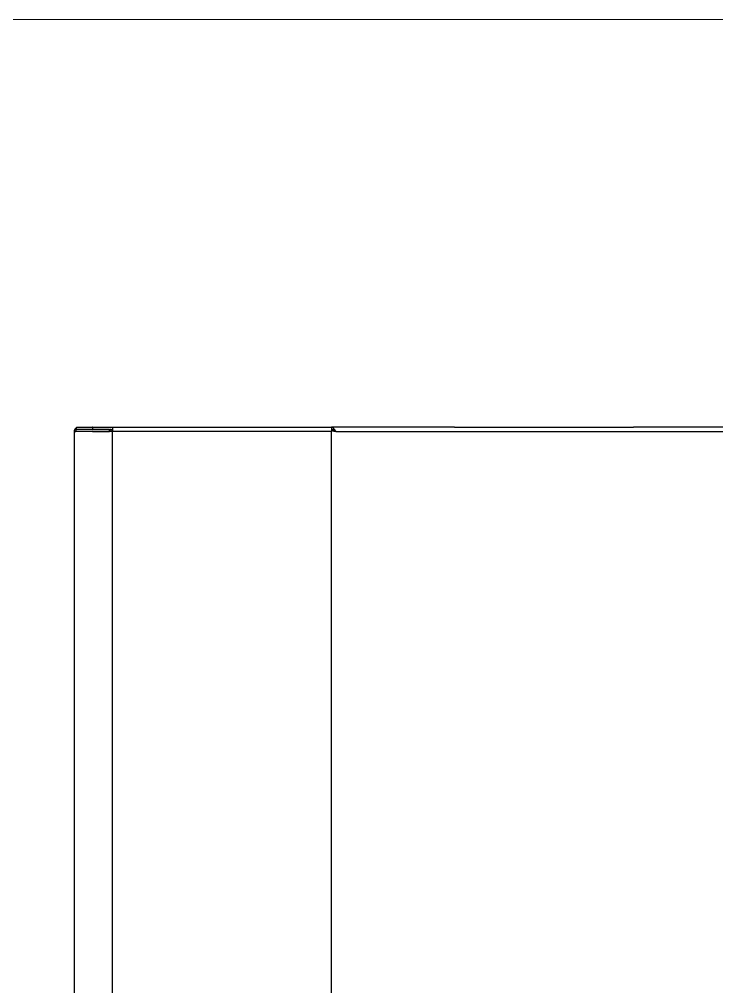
# Model space of a CAD drawing. Header units: millimetres. Extents: x -1421 to 3505, y -683 to 2759.
# Drawn here: x 1006 to 1630, y 1894 to 2759 of the extents above; entities that cross this region are included whole.
import ezdxf

# ---------------------------------------------------------------- set-up
doc = ezdxf.new("R2010")
doc.units = ezdxf.units.MM
doc.header["$MEASUREMENT"] = 0
doc.layers.add('Domyślny', color=7, linetype='Continuous', true_color=0x000000)
doc.layers.add('Utwórz2D linie widoczne', color=7, linetype='Continuous', true_color=0x000000)

msp = doc.modelspace()

# ---------------------------------------------------------------- linework, layer by layer
at = {"layer": 'Domyślny', "color": 18, "lineweight": 15, "true_color": 0x000000}
msp.add_line((3500.45, 2758.64), (-1420.72, 2758.64), dxfattribs=at)
at = {"layer": 'Domyślny'}
for p, q in [((1089.73, 1428.6), (1089.73, 2390)), ((1289.42, 2390), (1821.83, 2390))]:
    msp.add_line(p, q, dxfattribs=at)
at = {"layer": 'Utwórz2D linie widoczne'}
for p, q in [((1055.63, 2390.26), (1055.65, 2390.39)), ((1055.63, 2390.13), (1055.63, 2390.26)), ((1055.63, 2390), (1055.63, 2390.13)), ((1055.63, 2335.8), (1055.63, 2390)), ((1055.63, 2390), (1056.74, 2390)), ((1055.65, 2390.39), (1055.66, 2390.52)), ((1055.66, 2390.52), (1055.68, 2390.65)), ((1055.68, 2390.65), (1055.71, 2390.77)), ((1055.71, 2390.77), (1055.73, 2390.9)), ((1055.73, 2390.9), (1055.77, 2391.03)), ((1055.77, 2391.03), (1055.8, 2391.15)), ((1055.8, 2391.15), (1055.85, 2391.27)), ((1055.85, 2391.27), (1055.89, 2391.4)), ((1055.89, 2391.4), (1055.94, 2391.52)), ((1055.94, 2391.52), (1056, 2391.63)), ((1056, 2391.63), (1056.05, 2391.75)), ((1056.05, 2391.75), (1056.11, 2391.86)), ((1056.11, 2391.86), (1056.18, 2391.98)), ((1056.18, 2391.98), (1056.25, 2392.09)), ((1056.25, 2392.09), (1056.32, 2392.19)), ((1056.32, 2392.19), (1056.4, 2392.3)), ((1056.4, 2392.3), (1056.48, 2392.4)), ((1056.48, 2392.4), (1056.56, 2392.5)), ((1056.56, 2392.5), (1056.65, 2392.6)), ((1056.65, 2392.6), (1056.74, 2392.69)), ((1056.74, 2390.94), (1056.73, 2390.91)), ((1056.73, 2390.91), (1056.73, 2390.88)), ((1056.73, 2390.88), (1056.73, 2390.85)), ((1056.73, 2390.85), (1056.73, 2390.82)), ((1056.73, 2390.82), (1056.73, 2390.79)), ((1056.73, 2390.79), (1056.73, 2390.76)), ((1056.73, 2390.76), (1056.74, 2390.73)), ((1056.74, 2392.69), (1056.83, 2392.78)), ((1056.75, 2391), (1056.74, 2390.97)), ((1056.74, 2390.97), (1056.74, 2390.94)), ((1056.74, 2390.73), (1056.74, 2390.7)), ((1056.74, 2390), (1056.74, 2390.7)), ((1071.89, 2390), (1056.74, 2390)), ((1056.76, 2391.03), (1056.75, 2391)), ((1056.77, 2391.09), (1056.76, 2391.06)), ((1056.76, 2391.06), (1056.76, 2391.03)), ((1056.78, 2391.12), (1056.77, 2391.09)), ((1056.79, 2391.15), (1056.78, 2391.12)), ((1056.8, 2391.18), (1056.79, 2391.15)), ((1056.82, 2391.21), (1056.8, 2391.18)), ((1056.83, 2391.24), (1056.82, 2391.21)), ((1056.83, 2392.78), (1056.93, 2392.87)), ((1056.84, 2391.26), (1056.83, 2391.24)), ((1056.86, 2391.29), (1056.84, 2391.26)), ((1056.88, 2391.31), (1056.86, 2391.29)), ((1056.89, 2391.34), (1056.88, 2391.31)), ((1056.91, 2391.36), (1056.89, 2391.34)), ((1056.93, 2391.39), (1056.91, 2391.36)), ((1056.93, 2392.87), (1057.03, 2392.95)), ((1056.95, 2391.41), (1056.93, 2391.39)), ((1056.97, 2391.44), (1056.95, 2391.41)), ((1056.99, 2391.46), (1056.97, 2391.44)), ((1057.01, 2391.48), (1056.99, 2391.46)), ((1057.04, 2391.5), (1057.01, 2391.48)), ((1057.03, 2392.95), (1057.13, 2393.03)), ((1057.06, 2391.52), (1057.04, 2391.5)), ((1057.09, 2391.54), (1057.06, 2391.52)), ((1057.11, 2391.56), (1057.09, 2391.54)), ((1057.14, 2391.57), (1057.11, 2391.56)), ((1057.13, 2393.03), (1057.24, 2393.11)), ((1057.16, 2391.59), (1057.14, 2391.57)), ((1057.19, 2391.6), (1057.16, 2391.59)), ((1057.22, 2391.62), (1057.19, 2391.6)), ((1057.24, 2391.63), (1057.22, 2391.62)), ((1057.24, 2393.11), (1057.35, 2393.18)), ((1057.27, 2391.65), (1057.24, 2391.63)), ((1057.3, 2391.66), (1057.27, 2391.65)), ((1057.33, 2391.67), (1057.3, 2391.66)), ((1057.36, 2391.68), (1057.33, 2391.67)), ((1057.35, 2393.18), (1057.46, 2393.25)), ((1057.39, 2391.69), (1057.36, 2391.68)), ((1057.42, 2391.69), (1057.39, 2391.69)), ((1057.45, 2391.7), (1057.42, 2391.69)), ((1086.33, 2391.7), (1057.45, 2391.7)), ((1057.46, 2393.25), (1057.57, 2393.31)), ((1057.57, 2391.8), (1057.57, 2393.8)), ((1057.57, 2393.8), (1058.15, 2393.8)), ((1058.15, 2391.8), (1057.57, 2391.8)), ((1058.15, 2393.8), (1071.75, 2393.8)), ((1071.75, 2391.8), (1058.15, 2391.8)), ((1058.89, 2391.72), (1058.83, 2391.7)), ((1058.95, 2391.74), (1058.89, 2391.72)), ((1059.01, 2391.75), (1058.95, 2391.74)), ((1059.07, 2391.76), (1059.01, 2391.75)), ((1059.13, 2391.77), (1059.07, 2391.76)), ((1059.19, 2391.78), (1059.13, 2391.77)), ((1059.25, 2391.79), (1059.19, 2391.78)), ((1059.31, 2391.8), (1059.25, 2391.79)), ((1059.37, 2391.8), (1059.31, 2391.8)), ((1059.43, 2391.8), (1059.37, 2391.8)), ((1072.03, 2393.8), (1071.75, 2393.8)), ((1071.75, 2393.8), (1071.75, 2391.8)), ((1071.75, 2391.8), (1072.03, 2391.8)), ((1071.89, 2390), (1087.04, 2390)), ((1072.03, 2393.8), (1085.63, 2393.8)), ((1072.03, 2391.8), (1072.03, 2393.8)), ((1072.03, 2391.8), (1085.63, 2391.8)), ((1085.63, 2393.8), (1087.04, 2393.8)), ((1085.63, 2391.8), (1087.04, 2391.8)), ((1086.36, 2391.69), (1086.33, 2391.7)), ((1086.36, 2391.7), (1087.75, 2391.7)), ((1086.39, 2391.69), (1086.36, 2391.69)), ((1086.42, 2391.68), (1086.39, 2391.69)), ((1086.45, 2391.67), (1086.42, 2391.68)), ((1086.48, 2391.66), (1086.45, 2391.67)), ((1086.51, 2391.65), (1086.48, 2391.66)), ((1086.54, 2391.63), (1086.51, 2391.65)), ((1086.56, 2391.62), (1086.54, 2391.63)), ((1086.59, 2391.6), (1086.56, 2391.62)), ((1086.62, 2391.59), (1086.59, 2391.6)), ((1086.64, 2391.57), (1086.62, 2391.59)), ((1086.67, 2391.56), (1086.64, 2391.57)), ((1086.69, 2391.54), (1086.67, 2391.56)), ((1086.72, 2391.52), (1086.69, 2391.54)), ((1086.74, 2391.5), (1086.72, 2391.52)), ((1086.76, 2391.48), (1086.74, 2391.5)), ((1086.79, 2391.46), (1086.76, 2391.48)), ((1086.81, 2391.44), (1086.79, 2391.46)), ((1086.83, 2391.41), (1086.81, 2391.44)), ((1086.83, 2391.8), (1086.89, 2391.8)), ((1086.85, 2391.39), (1086.83, 2391.41)), ((1086.91, 2391.8), (1086.85, 2391.8)), ((1086.87, 2391.36), (1086.85, 2391.39)), ((1086.88, 2391.34), (1086.87, 2391.36)), ((1086.9, 2391.31), (1086.88, 2391.34)), ((1086.89, 2391.8), (1086.95, 2391.8)), ((1086.92, 2391.29), (1086.9, 2391.31)), ((1086.93, 2391.26), (1086.92, 2391.29)), ((1086.95, 2391.24), (1086.93, 2391.26)), ((1086.95, 2391.8), (1087.01, 2391.79)), ((1086.96, 2391.21), (1086.95, 2391.24)), ((1086.97, 2391.18), (1086.96, 2391.21)), ((1086.99, 2391.15), (1086.97, 2391.18)), ((1087, 2391.12), (1086.99, 2391.15)), ((1087.01, 2391.09), (1087, 2391.12)), ((1087.01, 2391.79), (1087.07, 2391.78)), ((1087.02, 2391.06), (1087.01, 2391.09)), ((1087.02, 2391.03), (1087.02, 2391.06)), ((1087.03, 2391), (1087.02, 2391.03)), ((1087.04, 2390.97), (1087.03, 2391)), ((1087.04, 2393.8), (1088.45, 2393.8)), ((1088.45, 2391.8), (1087.04, 2391.8)), ((1087.04, 2390.94), (1087.04, 2390.97)), ((1087.04, 2390.91), (1087.04, 2390.94)), ((1087.05, 2390.88), (1087.04, 2390.91)), ((1087.04, 2390.73), (1087.05, 2390.76)), ((1087.04, 2390.7), (1087.04, 2390.73)), ((1087.04, 2390.7), (1087.04, 2390)), ((1089.73, 2390), (1087.04, 2390)), ((1087.05, 2390.85), (1087.05, 2390.88)), ((1087.05, 2390.82), (1087.05, 2390.85)), ((1087.05, 2390.79), (1087.05, 2390.82)), ((1087.05, 2390.76), (1087.05, 2390.79)), ((1087.07, 2391.78), (1087.13, 2391.77)), ((1087.13, 2391.77), (1087.19, 2391.76)), ((1087.19, 2391.76), (1087.24, 2391.75)), ((1087.24, 2391.75), (1087.3, 2391.74)), ((1087.3, 2391.74), (1087.36, 2391.72)), ((1087.36, 2391.72), (1087.42, 2391.7)), ((1087.78, 2391.69), (1087.75, 2391.7)), ((1087.81, 2391.69), (1087.78, 2391.69)), ((1087.84, 2391.68), (1087.81, 2391.69)), ((1087.87, 2391.67), (1087.84, 2391.68)), ((1087.89, 2391.66), (1087.87, 2391.67)), ((1087.92, 2391.65), (1087.89, 2391.66)), ((1087.95, 2391.63), (1087.92, 2391.65)), ((1087.98, 2391.62), (1087.95, 2391.63)), ((1088, 2391.6), (1087.98, 2391.62)), ((1088.03, 2391.59), (1088, 2391.6)), ((1088.06, 2391.57), (1088.03, 2391.59)), ((1088.08, 2391.56), (1088.06, 2391.57)), ((1088.11, 2391.54), (1088.08, 2391.56)), ((1088.13, 2391.52), (1088.11, 2391.54)), ((1088.16, 2391.5), (1088.13, 2391.52)), ((1088.18, 2391.48), (1088.16, 2391.5)), ((1088.2, 2391.46), (1088.18, 2391.48)), ((1088.22, 2391.44), (1088.2, 2391.46)), ((1088.24, 2391.41), (1088.22, 2391.44)), ((1088.26, 2391.39), (1088.24, 2391.41)), ((1088.28, 2391.36), (1088.26, 2391.39)), ((1088.3, 2391.34), (1088.28, 2391.36)), ((1088.32, 2391.31), (1088.3, 2391.34)), ((1088.33, 2391.29), (1088.32, 2391.31)), ((1088.35, 2391.26), (1088.33, 2391.29)), ((1088.36, 2391.24), (1088.35, 2391.26)), ((1088.38, 2391.21), (1088.36, 2391.24)), ((1088.39, 2391.18), (1088.38, 2391.21)), ((1088.4, 2391.15), (1088.39, 2391.18)), ((1088.41, 2391.12), (1088.4, 2391.15)), ((1088.42, 2391.09), (1088.41, 2391.12)), ((1088.43, 2391.06), (1088.42, 2391.09)), ((1088.44, 2391.03), (1088.43, 2391.06)), ((1088.44, 2391), (1088.44, 2391.03)), ((1088.45, 2390.97), (1088.44, 2391)), ((1088.45, 2393.8), (1089.73, 2393.8)), ((1088.45, 2391.8), (1089.73, 2391.8)), ((1088.45, 2390.94), (1088.45, 2390.97)), ((1088.46, 2390.91), (1088.45, 2390.94)), ((1088.45, 2390.77), (1088.48, 2390.72)), ((1088.45, 2390.7), (1088.46, 2390.73)), ((1088.45, 2390), (1088.45, 2390.7)), ((1088.46, 2390.88), (1088.46, 2390.91)), ((1088.46, 2390.85), (1088.46, 2390.88)), ((1088.46, 2390.82), (1088.46, 2390.85)), ((1088.46, 2390.79), (1088.46, 2390.82)), ((1088.46, 2390.76), (1088.46, 2390.79)), ((1088.46, 2390.73), (1088.46, 2390.76)), ((1088.48, 2390.72), (1088.5, 2390.66)), ((1088.5, 2390.66), (1088.52, 2390.6)), ((1088.52, 2390.6), (1088.54, 2390.54)), ((1088.54, 2390.54), (1088.56, 2390.48)), ((1088.56, 2390.48), (1088.58, 2390.42)), ((1088.58, 2390.42), (1088.59, 2390.37)), ((1088.59, 2390.37), (1088.6, 2390.3)), ((1088.6, 2390.3), (1088.61, 2390.24)), ((1088.61, 2390.24), (1088.62, 2390.18)), ((1088.62, 2390.18), (1088.62, 2390.12)), ((1088.62, 2390.12), (1088.62, 2390.06)), ((1088.62, 2390.06), (1088.63, 2390)), ((1089.73, 2393.8), (1285.62, 2393.8)), ((1089.73, 2393.8), (1089.73, 2390)), ((1281.82, 2390), (1089.73, 2390)), ((1285.62, 2390), (1281.82, 2390)), ((1285.68, 2393.8), (1285.62, 2393.8)), ((1285.62, 2393.8), (1285.62, 2390)), ((1285.62, 2391.8), (1285.76, 2391.79)), ((1287.04, 2391.5), (1285.62, 2391.5)), ((1285.62, 2391.48), (1285.62, 2391.47)), ((1285.62, 2391.47), (1285.63, 2391.47)), ((1285.62, 2335.8), (1285.62, 2390)), ((1285.63, 2391.47), (1285.63, 2391.46)), ((1285.63, 2391.46), (1285.63, 2391.46)), ((1285.63, 2391.46), (1285.63, 2391.45)), ((1285.63, 2391.45), (1285.63, 2391.45)), ((1285.63, 2391.45), (1285.63, 2391.44)), ((1285.63, 2391.44), (1285.63, 2391.43)), ((1285.63, 2391.43), (1285.64, 2391.42)), ((1285.64, 2391.42), (1285.64, 2391.41)), ((1285.64, 2391.41), (1285.64, 2391.41)), ((1285.64, 2391.41), (1285.64, 2391.4)), ((1285.64, 2391.4), (1285.65, 2391.39)), ((1285.65, 2391.39), (1285.65, 2391.39)), ((1285.65, 2391.39), (1285.65, 2391.38)), ((1285.65, 2391.38), (1285.65, 2391.38)), ((1285.65, 2391.38), (1285.66, 2391.37)), ((1285.66, 2391.37), (1285.66, 2391.37)), ((1285.66, 2391.37), (1285.66, 2391.36)), ((1285.66, 2391.36), (1285.67, 2391.35)), ((1285.67, 2391.35), (1285.68, 2391.34)), ((1395.62, 2393.8), (1285.68, 2393.8)), ((1285.73, 2393.8), (1285.68, 2393.8)), ((1285.68, 2391.34), (1285.68, 2391.33)), ((1285.68, 2391.33), (1285.69, 2391.32)), ((1285.69, 2391.32), (1285.7, 2391.31)), ((1285.7, 2391.31), (1285.71, 2391.3)), ((1285.71, 2391.3), (1285.71, 2391.29)), ((1285.71, 2391.29), (1285.72, 2391.28)), ((1285.72, 2391.28), (1285.73, 2391.27)), ((1285.78, 2393.79), (1285.73, 2393.8)), ((1285.73, 2391.27), (1285.74, 2391.26)), ((1285.74, 2391.26), (1285.75, 2391.25)), ((1285.75, 2391.25), (1285.77, 2391.24)), ((1285.76, 2391.79), (1285.9, 2391.78)), ((1285.77, 2391.24), (1285.78, 2391.22)), ((1285.84, 2393.79), (1285.78, 2393.79)), ((1285.78, 2391.22), (1285.79, 2391.21)), ((1285.79, 2391.21), (1285.81, 2391.2)), ((1285.81, 2391.2), (1285.83, 2391.18)), ((1285.83, 2391.18), (1285.86, 2391.16)), ((1285.89, 2393.78), (1285.84, 2393.79)), ((1285.86, 2391.16), (1285.89, 2391.14)), ((1285.94, 2393.77), (1285.89, 2393.78)), ((1285.89, 2391.14), (1285.93, 2391.11)), ((1285.9, 2391.78), (1286.04, 2391.77)), ((1285.93, 2391.11), (1285.96, 2391.09)), ((1285.99, 2393.76), (1285.94, 2393.77)), ((1285.96, 2391.09), (1286, 2391.07)), ((1286.05, 2393.74), (1285.99, 2393.76)), ((1286, 2391.07), (1286.04, 2391.05)), ((1286.04, 2391.77), (1286.18, 2391.74)), ((1286.04, 2391.05), (1286.07, 2391.03)), ((1286.1, 2393.73), (1286.05, 2393.74)), ((1286.07, 2391.03), (1286.14, 2390.99)), ((1286.1, 2393.73), (1286.16, 2393.7)), ((1286.14, 2390.99), (1286.24, 2390.95)), ((1286.16, 2393.7), (1286.23, 2393.68)), ((1286.18, 2391.74), (1286.32, 2391.72)), ((1286.23, 2393.68), (1286.29, 2393.65)), ((1286.24, 2390.95), (1286.34, 2390.9)), ((1286.29, 2393.65), (1286.36, 2393.63)), ((1286.32, 2391.72), (1286.45, 2391.69)), ((1286.34, 2390.9), (1286.43, 2390.86)), ((1286.36, 2393.63), (1286.42, 2393.6)), ((1286.42, 2393.6), (1286.48, 2393.56)), ((1286.43, 2390.86), (1286.53, 2390.82)), ((1286.45, 2391.69), (1286.59, 2391.66)), ((1286.48, 2393.56), (1286.54, 2393.53)), ((1286.53, 2390.82), (1286.77, 2390.74)), ((1286.54, 2393.53), (1286.6, 2393.49)), ((1286.59, 2391.66), (1286.72, 2391.62)), ((1286.69, 2393.43), (1286.6, 2393.49)), ((1286.78, 2393.37), (1286.69, 2393.43)), ((1286.72, 2391.62), (1286.86, 2391.57)), ((1286.77, 2390.74), (1287.01, 2390.66)), ((1286.86, 2393.31), (1286.78, 2393.37)), ((1286.95, 2393.25), (1286.86, 2393.31)), ((1286.86, 2391.57), (1286.99, 2391.53)), ((1287.03, 2393.18), (1286.95, 2393.25)), ((1286.99, 2391.53), (1287.12, 2391.47)), ((1287.01, 2390.66), (1287.32, 2390.56)), ((1287.11, 2393.11), (1287.03, 2393.18)), ((1287.11, 2393.11), (1287.22, 2393)), ((1287.12, 2391.47), (1287.25, 2391.42)), ((1287.22, 2393), (1287.34, 2392.89)), ((1287.25, 2391.42), (1287.37, 2391.36)), ((1287.32, 2390.56), (1287.63, 2390.47)), ((1287.34, 2392.89), (1287.45, 2392.77)), ((1287.37, 2391.36), (1287.5, 2391.29)), ((1287.45, 2392.77), (1287.55, 2392.65)), ((1287.5, 2391.29), (1287.62, 2391.23)), ((1287.71, 2392.48), (1287.55, 2392.65)), ((1287.62, 2391.23), (1287.74, 2391.15)), ((1287.63, 2390.47), (1289.42, 2390)), ((1287.85, 2392.3), (1287.71, 2392.48)), ((1287.87, 2391.02), (1287.74, 2391.15)), ((1288, 2392.11), (1287.85, 2392.3)), ((1288.01, 2390.9), (1287.87, 2391.02)), ((1288, 2392.11), (1288.25, 2391.76)), ((1288.15, 2390.78), (1288.01, 2390.9)), ((1288.3, 2390.66), (1288.15, 2390.78)), ((1288.25, 2391.76), (1288.5, 2391.41)), ((1288.45, 2390.55), (1288.3, 2390.66)), ((1288.6, 2390.44), (1288.45, 2390.55)), ((1288.95, 2390.74), (1288.5, 2391.41)), ((1288.76, 2390.34), (1288.6, 2390.44)), ((1288.92, 2390.25), (1288.76, 2390.34)), ((1289.09, 2390.16), (1288.92, 2390.25)), ((1288.95, 2390.74), (1289.42, 2390)), ((1289.25, 2390.08), (1289.09, 2390.16)), ((1289.42, 2390), (1289.25, 2390.08)), ((1395.62, 2393.8), (1555.63, 2393.8)), ((1715.63, 2393.8), (1555.63, 2393.8)), ((1055.63, 1793.8), (1055.63, 2335.8)), ((1285.62, 1793.8), (1285.62, 2335.8))]:
    msp.add_line(p, q, dxfattribs=at)

doc.saveas('drawing.dxf')
